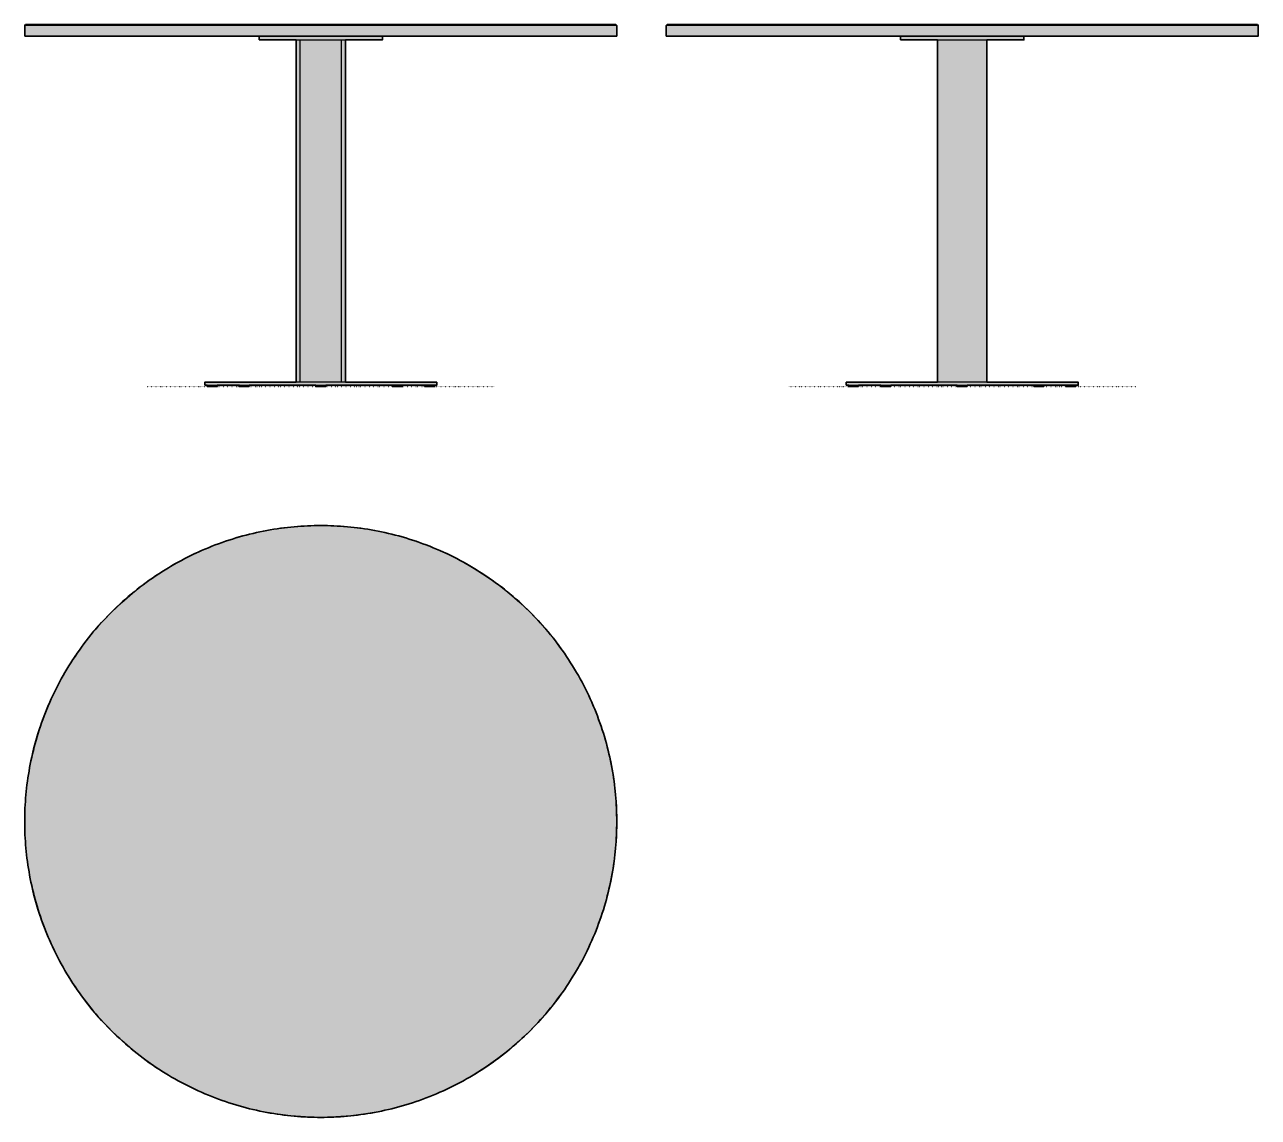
# Model space of a CAD drawing. Header units: millimetres. Extents: x -249 to 2251, y -1482 to 734.
import ezdxf

# ---------------------------------------------------------------- set-up
doc = ezdxf.new("R2010")
doc.units = ezdxf.units.MM
doc.linetypes.add('Dots', pattern=[1, 0, -1])
doc.layers.add('Blocks', color=7, linetype='Continuous')
doc.layers.add('Blocks$Fill', color=7, linetype='Continuous', true_color=0xffffff)
for name, color, linetype, lineweight, true_color in [('Blocks$Inner', 7, 'Continuous', 25, 0x007f00), ('Blocks$Outline', 7, 'Continuous', 35, 0xff3f3f), ('Groud', 7, 'Dots', 25, 0x243775)]:
    doc.layers.add(name, color=color, linetype=linetype, lineweight=lineweight, true_color=true_color)

# ---------------------------------------------------------------- blocks, each defined once
blk = doc.blocks.new('HEB 06 Table Top')
at = {"layer": 'Blocks$Fill'}
blk.add_hatch(color=256, dxfattribs=at).paths.add_polyline_path([(1200, 0), (1199.9, 13.3), (1199.4, 26.7), (1198.6, 40.3), (1197.6, 53.9), (1196.2, 67.6), (1194.5, 81.4), (1192.4, 95.3), (1190, 109.2), (1187.2, 123.1), (1184.1, 137.1), (1180.7, 151.1), (1176.8, 165.1), (1172.7, 179.1), (1168.1, 193), (1163.2, 207), (1157.9, 220.9), (1152.2, 234.7), (1146.2, 248.4), (1139.8, 262), (1133, 275.6), (1125.8, 289), (1118.3, 302.3), (1110.4, 315.4), (1102.2, 328.3), (1093.6, 341.1), (1084.7, 353.7), (1075.4, 366), (1065.8, 378.2), (1055.9, 390.1), (1045.6, 401.7), (1035.1, 413.1), (1024.3, 424.3), (1013.1, 435.1), (1001.7, 445.6), (990.1, 455.9), (978.2, 465.8), (966, 475.4), (953.7, 484.7), (941.1, 493.6), (928.3, 502.2), (915.4, 510.4), (902.3, 518.3), (889, 525.8), (875.6, 533), (862, 539.8), (848.4, 546.2), (834.7, 552.2), (820.9, 557.9), (807, 563.2), (793, 568.1), (779.1, 572.7), (765.1, 576.8), (751.1, 580.7), (737.1, 584.1), (723.1, 587.2), (709.2, 590), (695.3, 592.4), (681.4, 594.5), (667.6, 596.2), (653.9, 597.6), (640.3, 598.6), (626.7, 599.4), (613.3, 599.9), (600, 600), (586.7, 599.9), (573.3, 599.4), (559.7, 598.6), (546.1, 597.6), (532.4, 596.2), (518.6, 594.5), (504.7, 592.4), (490.8, 590), (476.9, 587.2), (462.9, 584.1), (448.9, 580.7), (434.9, 576.8), (420.9, 572.7), (407, 568.1), (393, 563.2), (379.1, 557.9), (365.3, 552.2), (351.6, 546.2), (338, 539.8), (324.4, 533), (311, 525.8), (297.7, 518.3), (284.6, 510.4), (271.7, 502.2), (258.9, 493.6), (246.3, 484.7), (234, 475.4), (221.8, 465.8), (209.9, 455.9), (198.3, 445.6), (186.9, 435.1), (175.7, 424.3), (164.9, 413.1), (154.4, 401.7), (144.1, 390.1), (134.2, 378.2), (124.6, 366), (115.3, 353.7), (106.4, 341.1), (97.8, 328.3), (89.6, 315.4), (81.7, 302.3), (74.2, 289), (67, 275.6), (60.2, 262), (53.8, 248.4), (47.8, 234.7), (42.1, 220.9), (36.8, 207), (31.9, 193), (27.3, 179.1), (23.2, 165.1), (19.3, 151.1), (15.9, 137.1), (12.8, 123.1), (10, 109.2), (7.6, 95.3), (5.5, 81.4), (3.8, 67.6), (2.4, 53.9), (1.4, 40.3), (0.6, 26.7), (0.1, 13.3), (0, 0), (0.1, -13.3), (0.6, -26.7), (1.4, -40.3), (2.4, -53.9), (3.8, -67.6), (5.5, -81.4), (7.6, -95.3), (10, -109.2), (12.8, -123.1), (15.9, -137.1), (19.3, -151.1), (23.2, -165.1), (27.3, -179.1), (31.9, -193), (36.8, -207), (42.1, -220.9), (47.8, -234.7), (53.8, -248.4), (60.2, -262), (67, -275.6), (74.2, -289), (81.7, -302.3), (89.6, -315.4), (97.8, -328.3), (106.4, -341.1), (115.3, -353.7), (124.6, -366), (134.2, -378.2), (144.1, -390.1), (154.4, -401.7), (164.9, -413.1), (175.7, -424.3), (186.9, -435.1), (198.3, -445.6), (209.9, -455.9), (221.8, -465.8), (234, -475.4), (246.3, -484.7), (258.9, -493.6), (271.7, -502.2), (284.6, -510.4), (297.7, -518.3), (311, -525.8), (324.4, -533), (338, -539.8), (351.6, -546.2), (365.3, -552.2), (379.1, -557.9), (393, -563.2), (407, -568.1), (420.9, -572.7), (434.9, -576.8), (448.9, -580.7), (462.9, -584.1), (476.9, -587.2), (490.8, -590), (504.7, -592.4), (518.6, -594.5), (532.4, -596.2), (546.1, -597.6), (559.7, -598.6), (573.3, -599.4), (586.7, -599.9), (600, -600), (613.3, -599.9), (626.7, -599.4), (640.3, -598.6), (653.9, -597.6), (667.6, -596.2), (681.4, -594.5), (695.3, -592.4), (709.2, -590), (723.1, -587.2), (737.1, -584.1), (751.1, -580.7), (765.1, -576.8), (779.1, -572.7), (793, -568.1), (807, -563.2), (820.9, -557.9), (834.7, -552.2), (848.4, -546.2), (862, -539.8), (875.6, -533), (889, -525.8), (902.3, -518.3), (915.4, -510.4), (928.3, -502.2), (941.1, -493.6), (953.7, -484.7), (966, -475.4), (978.2, -465.8), (990.1, -455.9), (1001.7, -445.6), (1013.1, -435.1), (1024.3, -424.3), (1035.1, -413.1), (1045.6, -401.7), (1055.9, -390.1), (1065.8, -378.2), (1075.4, -366), (1084.7, -353.7), (1093.6, -341.1), (1102.2, -328.3), (1110.4, -315.4), (1118.3, -302.3), (1125.8, -289), (1133, -275.6), (1139.8, -262), (1146.2, -248.4), (1152.2, -234.7), (1157.9, -220.9), (1163.2, -207), (1168.1, -193), (1172.7, -179.1), (1176.8, -165.1), (1180.7, -151.1), (1184.1, -137.1), (1187.2, -123.1), (1190, -109.2), (1192.4, -95.3), (1194.5, -81.4), (1196.2, -67.6), (1197.6, -53.9), (1198.6, -40.3), (1199.4, -26.7), (1199.9, -13.3)], flags=0)
at = {"layer": 'Blocks$Inner'}
blk.add_circle((600, 0), 600, dxfattribs=at)
at = {"layer": 'Blocks$Outline'}
blk.add_rational_spline([(1200, 0), (1200, 600), (600, 600), (0, 600), (0, 0), (0, -600), (600, -600), (1200, -600), (1200, 0)], [1, 0.707106781187, 1, 0.707106781187, 1, 0.707106781187, 1, 0.707106781187, 1], degree=2, knots=[0, 0, 0, 942.477796, 942.477796, 1884.955592, 1884.955592, 2827.433388, 2827.433388, 3769.911184, 3769.911184, 3769.911184], dxfattribs=at)
blk = doc.blocks.new('HEB 06 Table Side')
at = {"layer": 'Blocks$Fill'}
blk.add_hatch(color=256, dxfattribs=at).paths.add_polyline_path([(-248.5, 732), (-246.5, 734), (949.5, 734), (951.5, 732), (951.5, 711), (476.5, 711), (476.5, 703), (401.5, 703), (401.5, 9), (586.5, 9), (586.5, 3), (581.5, 3), (581.5, 0), (561.5, 0), (561.5, 3), (516.5, 3), (516.5, 0), (496.5, 0), (496.5, 3), (361.5, 3), (361.5, 0), (341.5, 0), (341.5, 3), (206.5, 3), (206.5, 0), (186.5, 0), (186.5, 3), (141.5, 3), (141.5, 0), (121.5, 0), (121.5, 3), (116.5, 3), (116.5, 9), (301.5, 9), (301.5, 703), (226.5, 703), (226.5, 711), (-248.5, 711)], flags=0)
at = {"layer": 'Blocks$Inner'}
blk.add_lwpolyline([(-248.5, 732), (-246.5, 734), (949.5, 734), (951.5, 732)], dxfattribs=at)
for points in [[(-248.5, 711), (951.5, 711), (951.5, 732), (-248.5, 732)], [(226.5, 703), (476.5, 703), (476.5, 711), (226.5, 711)], [(401.5, 9), (301.5, 9), (301.5, 703), (401.5, 703)], [(116.5, 3), (586.5, 3), (586.5, 9), (116.5, 9)], [(141.5, 0), (121.5, 0), (121.5, 3), (141.5, 3)], [(206.5, 0), (186.5, 0), (186.5, 3), (206.5, 3)], [(361.5, 0), (341.5, 0), (341.5, 3), (361.5, 3)], [(496.5, 0), (516.5, 0), (516.5, 3), (496.5, 3)], [(561.5, 0), (581.5, 0), (581.5, 3), (561.5, 3)]]:
    blk.add_lwpolyline(points, close=True, dxfattribs=at)
at = {"layer": 'Blocks$Outline'}
for points in [[(-248.5, 732), (-246.5, 734), (949.5, 734), (951.5, 732)], [(-248.5, 711), (-248.5, 732)], [(951.5, 732), (951.5, 711), (476.5, 711)], [(226.5, 711), (-248.5, 711)], [(226.5, 703), (226.5, 711)], [(301.5, 703), (226.5, 703)], [(301.5, 9), (301.5, 703)], [(476.5, 711), (476.5, 703), (401.5, 703)], [(401.5, 703), (401.5, 9)], [(116.5, 3), (116.5, 9), (301.5, 9)], [(121.5, 3), (116.5, 3)], [(141.5, 0), (121.5, 0), (121.5, 3)], [(186.5, 3), (141.5, 3)], [(141.5, 3), (141.5, 0)], [(206.5, 0), (186.5, 0), (186.5, 3)], [(341.5, 3), (206.5, 3)], [(206.5, 3), (206.5, 0)], [(361.5, 0), (341.5, 0), (341.5, 3)], [(496.5, 3), (361.5, 3)], [(361.5, 3), (361.5, 0)], [(401.5, 9), (586.5, 9), (586.5, 3), (581.5, 3)], [(516.5, 3), (516.5, 0), (496.5, 0)], [(496.5, 0), (496.5, 3)], [(561.5, 3), (516.5, 3)], [(581.5, 3), (581.5, 0), (561.5, 0)], [(561.5, 0), (561.5, 3)]]:
    blk.add_lwpolyline(points, dxfattribs=at)
blk = doc.blocks.new('HEB 06 Table Front')
at = {"layer": 'Blocks$Fill'}
blk.add_hatch(color=256, dxfattribs=at).paths.add_polyline_path([(-248.5, 732), (-246.5, 734), (949.5, 734), (951.5, 732), (951.5, 711), (476.5, 711), (476.5, 703), (401.5, 703), (401.5, 9), (586.5, 9), (586.5, 3), (581.5, 3), (581.5, 0), (561.5, 0), (561.5, 3), (516.5, 3), (516.5, 0), (496.5, 0), (496.5, 3), (361.5, 3), (361.5, 0), (341.5, 0), (341.5, 3), (206.5, 3), (206.5, 0), (186.5, 0), (186.5, 3), (141.5, 3), (141.5, 0), (121.5, 0), (121.5, 3), (116.5, 3), (116.5, 9), (301.5, 9), (301.5, 703), (226.5, 703), (226.5, 711), (-248.5, 711)], flags=0)
at = {"layer": 'Blocks$Inner'}
for p, q in [((309.5, 9), (309.5, 703)), ((393.5, 9), (393.5, 703))]:
    blk.add_line(p, q, dxfattribs=at)
blk.add_lwpolyline([(-248.5, 732), (-246.5, 734), (949.5, 734), (951.5, 732)], dxfattribs=at)
for points in [[(-248.5, 711), (951.5, 711), (951.5, 732), (-248.5, 732)], [(226.5, 703), (476.5, 703), (476.5, 711), (226.5, 711)], [(401.5, 9), (301.5, 9), (301.5, 703), (401.5, 703)], [(116.5, 3), (586.5, 3), (586.5, 9), (116.5, 9)], [(141.5, 0), (121.5, 0), (121.5, 3), (141.5, 3)], [(206.5, 0), (186.5, 0), (186.5, 3), (206.5, 3)], [(361.5, 0), (341.5, 0), (341.5, 3), (361.5, 3)], [(496.5, 0), (516.5, 0), (516.5, 3), (496.5, 3)], [(561.5, 0), (581.5, 0), (581.5, 3), (561.5, 3)]]:
    blk.add_lwpolyline(points, close=True, dxfattribs=at)
at = {"layer": 'Blocks$Outline'}
for points in [[(-248.5, 732), (-246.5, 734), (949.5, 734), (951.5, 732)], [(-248.5, 711), (-248.5, 732)], [(951.5, 732), (951.5, 711), (476.5, 711)], [(226.5, 711), (-248.5, 711)], [(226.5, 703), (226.5, 711)], [(301.5, 703), (226.5, 703)], [(301.5, 9), (301.5, 703)], [(476.5, 711), (476.5, 703), (401.5, 703)], [(401.5, 703), (401.5, 9)], [(116.5, 3), (116.5, 9), (301.5, 9)], [(121.5, 3), (116.5, 3)], [(141.5, 0), (121.5, 0), (121.5, 3)], [(186.5, 3), (141.5, 3)], [(141.5, 3), (141.5, 0)], [(206.5, 0), (186.5, 0), (186.5, 3)], [(341.5, 3), (206.5, 3)], [(206.5, 3), (206.5, 0)], [(361.5, 0), (341.5, 0), (341.5, 3)], [(496.5, 3), (361.5, 3)], [(361.5, 3), (361.5, 0)], [(401.5, 9), (586.5, 9), (586.5, 3), (581.5, 3)], [(516.5, 3), (516.5, 0), (496.5, 0)], [(496.5, 0), (496.5, 3)], [(561.5, 3), (516.5, 3)], [(581.5, 3), (581.5, 0), (561.5, 0)], [(561.5, 0), (561.5, 3)]]:
    blk.add_lwpolyline(points, dxfattribs=at)

msp = doc.modelspace()

# ---------------------------------------------------------------- linework, layer by layer
at = {"layer": 'Groud'}
for points in [[(0, 0), (703, 0)], [(1300, 0), (2003, 0)]]:
    msp.add_lwpolyline(points, dxfattribs=at)

# ---------------------------------------------------------------- block references
at = {"layer": 'Blocks'}
for name, p in [('HEB 06 Table Front', (0, 0)), ('HEB 06 Table Side', (1300, 0)), ('HEB 06 Table Top', (-248.5, -881.6))]:
    msp.add_blockref(name, p, dxfattribs=at)

doc.saveas('drawing.dxf')
